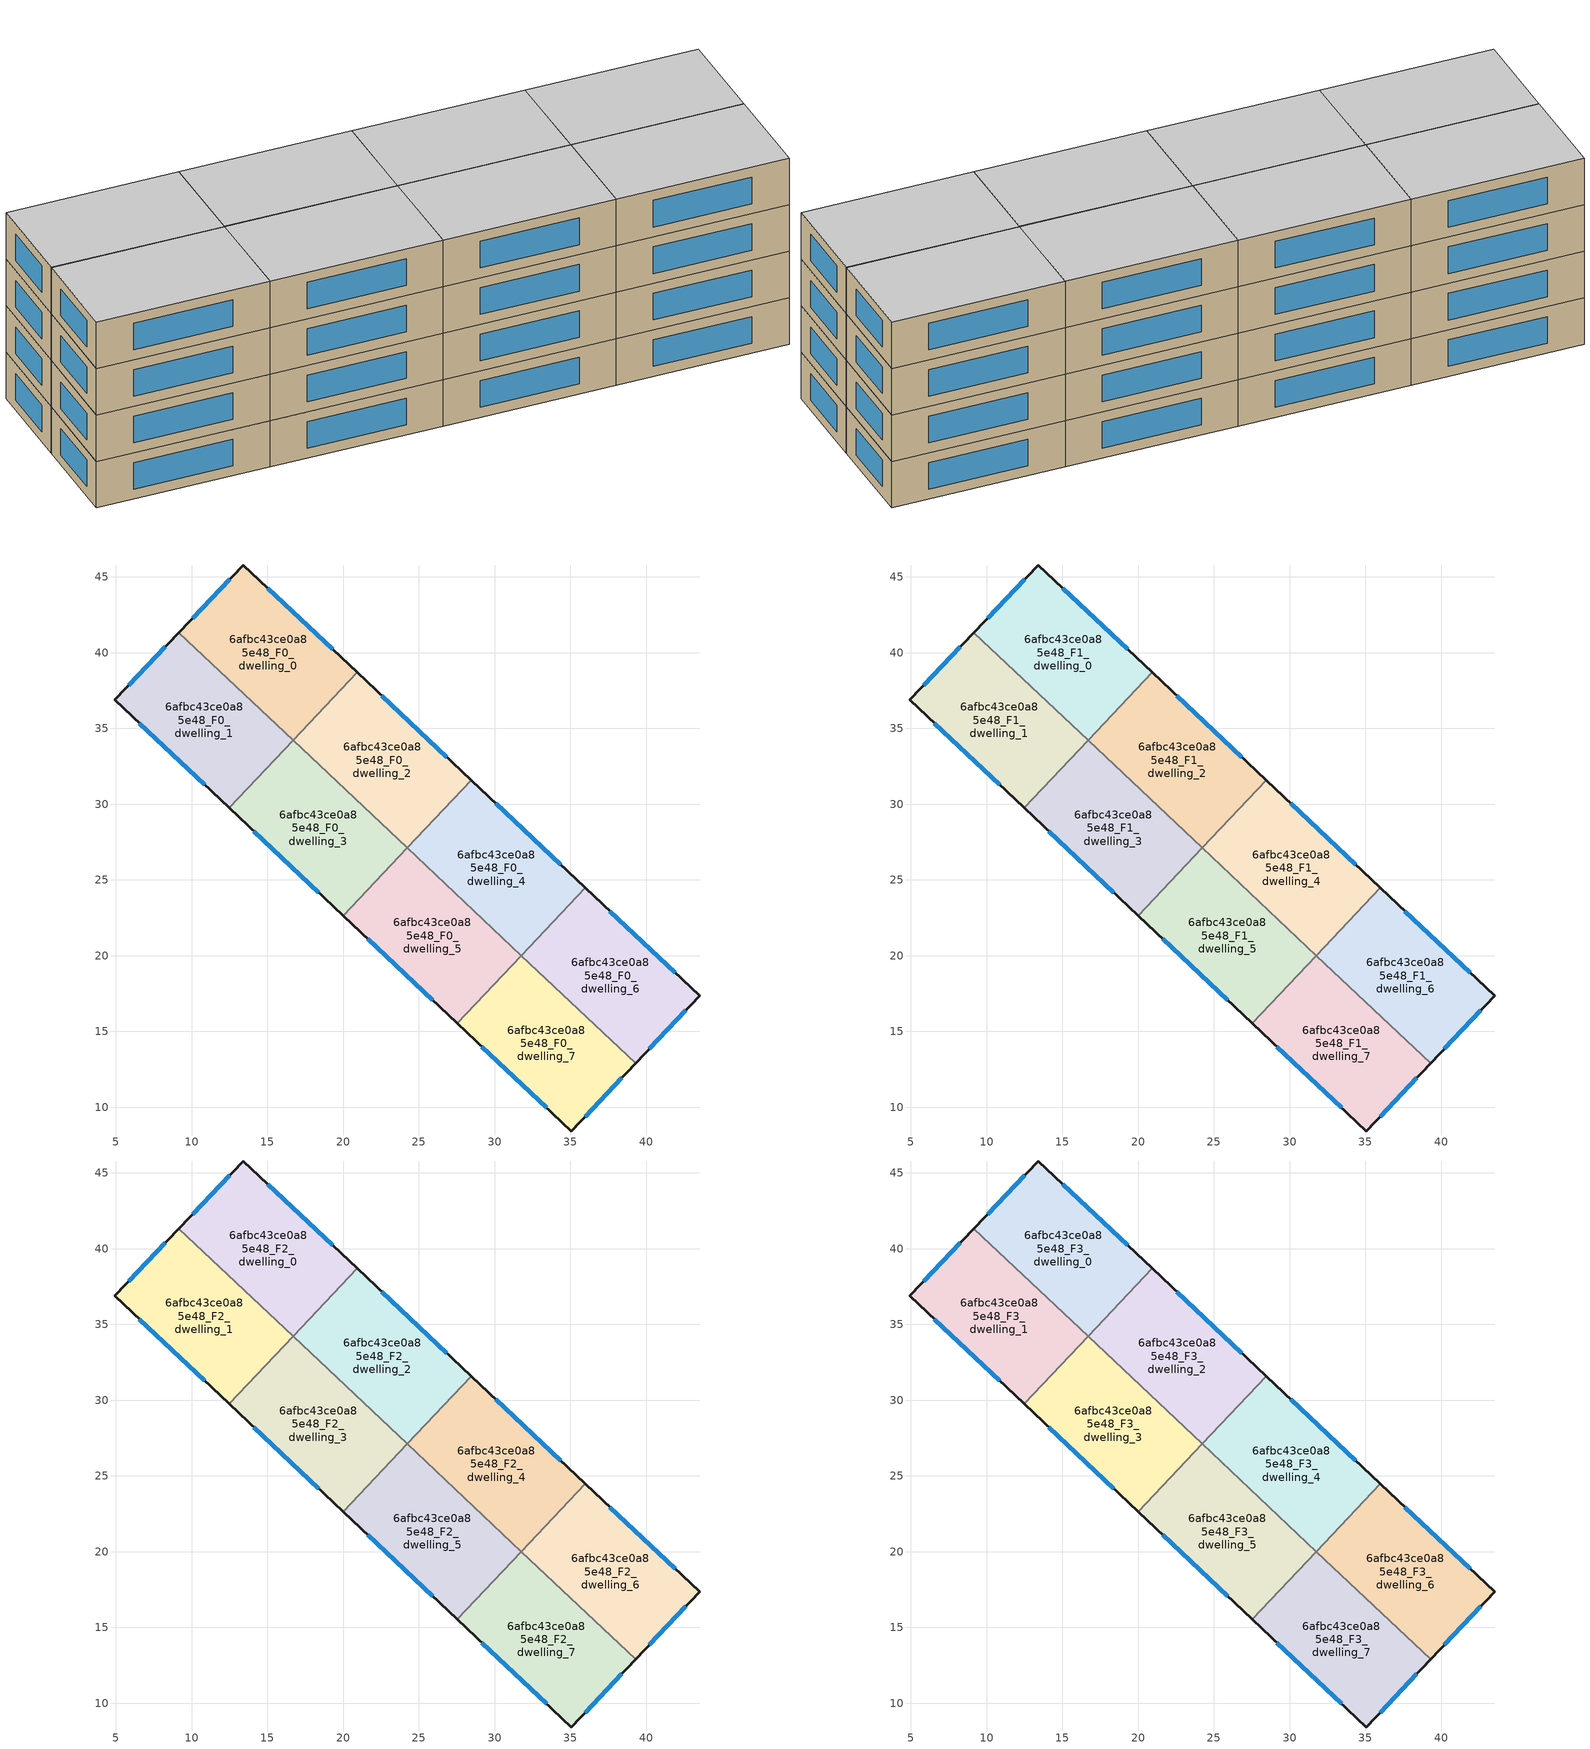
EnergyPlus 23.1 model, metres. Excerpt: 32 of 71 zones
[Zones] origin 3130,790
6afbc43ce0a85e48_F0_dwelling_0
 floor ground (EU_floor_Construction): 20.92,38.69 16.69,34.21 9.16,41.33 13.41,45.78 z0
 wall outside (EU_wall_Construction): 20.92,38.69 13.41,45.78 9.16,41.33 z0:3
 wall to 6afbc43ce0a85e48_F0_dwelling_1 (EU_wall_Construction): 9.16,41.33 16.69,34.21 z0:3
 wall to 6afbc43ce0a85e48_F0_dwelling_2 (EU_wall_Construction): 16.7,34.22 20.92,38.69 z0:3
 window (EU_Window_Construction): 12.5,44.83 10.07,42.28 / 19.31,40.21 15.02,44.26 z0.64:2.36
6afbc43ce0a85e48_F0_dwelling_1
 floor ground (EU_floor_Construction): 16.69,34.21 12.48,29.75 4.92,36.88 9.16,41.33 z0
 wall outside (EU_wall_Construction): 9.16,41.33 4.92,36.88 12.48,29.75 z0:3
 wall to 6afbc43ce0a85e48_F0_dwelling_3 (EU_wall_Construction): 12.48,29.75 16.69,34.21 z0:3
 window (EU_Window_Construction): 6.54,35.35 10.86,31.28 / 8.25,40.37 5.83,37.83 z0.64:2.36
6afbc43ce0a85e48_F0_dwelling_2
 floor ground (EU_floor_Construction): 28.45,31.58 24.23,27.11 16.7,34.22 20.92,38.69 z0
 wall outside (EU_wall_Construction): 28.45,31.58 20.92,38.69 z0:3
 wall to 6afbc43ce0a85e48_F0_dwelling_3 (EU_wall_Construction): 16.7,34.22 24.23,27.11 z0:3
 wall to 6afbc43ce0a85e48_F0_dwelling_4 (EU_wall_Construction): 24.23,27.11 28.45,31.58 z0:3
 window (EU_Window_Construction): 26.84,33.1 22.53,37.17 z0.64:2.36
6afbc43ce0a85e48_F0_dwelling_3
 floor ground (EU_floor_Construction): 24.23,27.11 20.01,22.64 12.48,29.75 16.7,34.22 z0
 wall outside (EU_wall_Construction): 12.48,29.75 20.01,22.64 z0:3
 wall to 6afbc43ce0a85e48_F0_dwelling_5 (EU_wall_Construction): 20.01,22.64 24.23,27.11 z0:3
 window (EU_Window_Construction): 14.09,28.22 18.39,24.16 z0.64:2.36
6afbc43ce0a85e48_F0_dwelling_4
 floor ground (EU_floor_Construction): 35.98,24.47 31.76,20 24.23,27.11 28.45,31.58 z0
 wall outside (EU_wall_Construction): 35.98,24.47 28.45,31.58 z0:3
 wall to 6afbc43ce0a85e48_F0_dwelling_5 (EU_wall_Construction): 24.23,27.11 31.76,20 z0:3
 wall to 6afbc43ce0a85e48_F0_dwelling_6 (EU_wall_Construction): 31.77,20 35.98,24.47 z0:3
 window (EU_Window_Construction): 34.37,25.99 30.07,30.06 z0.64:2.36
6afbc43ce0a85e48_F0_dwelling_5
 floor ground (EU_floor_Construction): 31.76,20 27.54,15.52 20.01,22.64 24.23,27.11 z0
 wall outside (EU_wall_Construction): 20.01,22.64 27.54,15.52 z0:3
 wall to 6afbc43ce0a85e48_F0_dwelling_7 (EU_wall_Construction): 27.54,15.52 31.76,20 z0:3
 window (EU_Window_Construction): 21.62,21.11 25.93,17.05 z0.64:2.36
6afbc43ce0a85e48_F0_dwelling_6
 floor ground (EU_floor_Construction): 43.53,17.34 39.3,12.89 31.77,20 35.98,24.47 z0
 wall outside (EU_wall_Construction): 39.3,12.89 43.53,17.34 35.98,24.47 z0:3
 wall to 6afbc43ce0a85e48_F0_dwelling_7 (EU_wall_Construction): 31.77,20 39.3,12.89 z0:3
 window (EU_Window_Construction): 41.91,18.87 37.6,22.94 / 40.2,13.84 42.62,16.39 z0.64:2.36
6afbc43ce0a85e48_F0_dwelling_7
 floor ground (EU_floor_Construction): 39.3,12.89 35.06,8.43 27.54,15.52 31.77,20 z0
 wall outside (EU_wall_Construction): 27.54,15.52 35.06,8.43 39.3,12.89 z0:3
 window (EU_Window_Construction): 35.97,9.38 38.39,11.93 / 29.15,14 33.45,9.95 z0.64:2.36
6afbc43ce0a85e48_F1_dwelling_0
 floor to 6afbc43ce0a85e48_F0_dwelling_0 (EU_floor_Construction): 20.92,38.69 16.69,34.21 9.16,41.33 13.41,45.78 z3
 wall outside (EU_wall_Construction): 20.92,38.69 13.41,45.78 9.16,41.33 z3:6
 wall to 6afbc43ce0a85e48_F1_dwelling_1 (EU_wall_Construction): 9.16,41.33 16.69,34.21 z3:6
 wall to 6afbc43ce0a85e48_F1_dwelling_2 (EU_wall_Construction): 16.7,34.22 20.92,38.69 z3:6
 window (EU_Window_Construction): 12.5,44.83 10.07,42.28 / 19.31,40.21 15.02,44.26 z3.64:5.36
6afbc43ce0a85e48_F1_dwelling_1
 floor to 6afbc43ce0a85e48_F0_dwelling_1 (EU_floor_Construction): 16.69,34.21 12.48,29.75 4.92,36.88 9.16,41.33 z3
 wall outside (EU_wall_Construction): 9.16,41.33 4.92,36.88 12.48,29.75 z3:6
 wall to 6afbc43ce0a85e48_F1_dwelling_3 (EU_wall_Construction): 12.48,29.75 16.69,34.21 z3:6
 window (EU_Window_Construction): 6.54,35.35 10.86,31.28 / 8.25,40.37 5.83,37.83 z3.64:5.36
6afbc43ce0a85e48_F1_dwelling_2
 floor to 6afbc43ce0a85e48_F0_dwelling_2 (EU_floor_Construction): 28.45,31.58 24.23,27.11 16.7,34.22 20.92,38.69 z3
 wall outside (EU_wall_Construction): 28.45,31.58 20.92,38.69 z3:6
 wall to 6afbc43ce0a85e48_F1_dwelling_3 (EU_wall_Construction): 16.7,34.22 24.23,27.11 z3:6
 wall to 6afbc43ce0a85e48_F1_dwelling_4 (EU_wall_Construction): 24.23,27.11 28.45,31.58 z3:6
 window (EU_Window_Construction): 26.84,33.1 22.53,37.17 z3.64:5.36
6afbc43ce0a85e48_F1_dwelling_3
 floor to 6afbc43ce0a85e48_F0_dwelling_3 (EU_floor_Construction): 24.23,27.11 20.01,22.64 12.48,29.75 16.7,34.22 z3
 wall outside (EU_wall_Construction): 12.48,29.75 20.01,22.64 z3:6
 wall to 6afbc43ce0a85e48_F1_dwelling_5 (EU_wall_Construction): 20.01,22.64 24.23,27.11 z3:6
 window (EU_Window_Construction): 14.09,28.22 18.39,24.16 z3.64:5.36
6afbc43ce0a85e48_F1_dwelling_4
 floor to 6afbc43ce0a85e48_F0_dwelling_4 (EU_floor_Construction): 35.98,24.47 31.76,20 24.23,27.11 28.45,31.58 z3
 wall outside (EU_wall_Construction): 35.98,24.47 28.45,31.58 z3:6
 wall to 6afbc43ce0a85e48_F1_dwelling_5 (EU_wall_Construction): 24.23,27.11 31.76,20 z3:6
 wall to 6afbc43ce0a85e48_F1_dwelling_6 (EU_wall_Construction): 31.77,20 35.98,24.47 z3:6
 window (EU_Window_Construction): 34.37,25.99 30.07,30.06 z3.64:5.36
6afbc43ce0a85e48_F1_dwelling_5
 floor to 6afbc43ce0a85e48_F0_dwelling_5 (EU_floor_Construction): 31.76,20 27.54,15.52 20.01,22.64 24.23,27.11 z3
 wall outside (EU_wall_Construction): 20.01,22.64 27.54,15.52 z3:6
 wall to 6afbc43ce0a85e48_F1_dwelling_7 (EU_wall_Construction): 27.54,15.52 31.76,20 z3:6
 window (EU_Window_Construction): 21.62,21.11 25.93,17.05 z3.64:5.36
6afbc43ce0a85e48_F1_dwelling_6
 floor to 6afbc43ce0a85e48_F0_dwelling_6 (EU_floor_Construction): 43.53,17.34 39.3,12.89 31.77,20 35.98,24.47 z3
 wall outside (EU_wall_Construction): 39.3,12.89 43.53,17.34 35.98,24.47 z3:6
 wall to 6afbc43ce0a85e48_F1_dwelling_7 (EU_wall_Construction): 31.77,20 39.3,12.89 z3:6
 window (EU_Window_Construction): 41.91,18.87 37.6,22.94 / 40.2,13.84 42.62,16.39 z3.64:5.36
6afbc43ce0a85e48_F1_dwelling_7
 floor to 6afbc43ce0a85e48_F0_dwelling_7 (EU_floor_Construction): 39.3,12.89 35.06,8.43 27.54,15.52 31.77,20 z3
 wall outside (EU_wall_Construction): 27.54,15.52 35.06,8.43 39.3,12.89 z3:6
 window (EU_Window_Construction): 35.97,9.38 38.39,11.93 / 29.15,14 33.45,9.95 z3.64:5.36
6afbc43ce0a85e48_F2_dwelling_0
 floor to 6afbc43ce0a85e48_F1_dwelling_0 (EU_floor_Construction): 20.92,38.69 16.69,34.21 9.16,41.33 13.41,45.78 z6
 wall outside (EU_wall_Construction): 20.92,38.69 13.41,45.78 9.16,41.33 z6:9
 wall to 6afbc43ce0a85e48_F2_dwelling_1 (EU_wall_Construction): 9.16,41.33 16.69,34.21 z6:9
 wall to 6afbc43ce0a85e48_F2_dwelling_2 (EU_wall_Construction): 16.7,34.22 20.92,38.69 z6:9
 window (EU_Window_Construction): 12.5,44.83 10.07,42.28 / 19.31,40.21 15.02,44.26 z6.64:8.36
6afbc43ce0a85e48_F2_dwelling_1
 floor to 6afbc43ce0a85e48_F1_dwelling_1 (EU_floor_Construction): 16.69,34.21 12.48,29.75 4.92,36.88 9.16,41.33 z6
 wall outside (EU_wall_Construction): 9.16,41.33 4.92,36.88 12.48,29.75 z6:9
 wall to 6afbc43ce0a85e48_F2_dwelling_3 (EU_wall_Construction): 12.48,29.75 16.69,34.21 z6:9
 window (EU_Window_Construction): 6.54,35.35 10.86,31.28 / 8.25,40.37 5.83,37.83 z6.64:8.36
6afbc43ce0a85e48_F2_dwelling_2
 floor to 6afbc43ce0a85e48_F1_dwelling_2 (EU_floor_Construction): 28.45,31.58 24.23,27.11 16.7,34.22 20.92,38.69 z6
 wall outside (EU_wall_Construction): 28.45,31.58 20.92,38.69 z6:9
 wall to 6afbc43ce0a85e48_F2_dwelling_3 (EU_wall_Construction): 16.7,34.22 24.23,27.11 z6:9
 wall to 6afbc43ce0a85e48_F2_dwelling_4 (EU_wall_Construction): 24.23,27.11 28.45,31.58 z6:9
 window (EU_Window_Construction): 26.84,33.1 22.53,37.17 z6.64:8.36
6afbc43ce0a85e48_F2_dwelling_3
 floor to 6afbc43ce0a85e48_F1_dwelling_3 (EU_floor_Construction): 24.23,27.11 20.01,22.64 12.48,29.75 16.7,34.22 z6
 wall outside (EU_wall_Construction): 12.48,29.75 20.01,22.64 z6:9
 wall to 6afbc43ce0a85e48_F2_dwelling_5 (EU_wall_Construction): 20.01,22.64 24.23,27.11 z6:9
 window (EU_Window_Construction): 14.09,28.22 18.39,24.16 z6.64:8.36
6afbc43ce0a85e48_F2_dwelling_4
 floor to 6afbc43ce0a85e48_F1_dwelling_4 (EU_floor_Construction): 35.98,24.47 31.76,20 24.23,27.11 28.45,31.58 z6
 wall outside (EU_wall_Construction): 35.98,24.47 28.45,31.58 z6:9
 wall to 6afbc43ce0a85e48_F2_dwelling_5 (EU_wall_Construction): 24.23,27.11 31.76,20 z6:9
 wall to 6afbc43ce0a85e48_F2_dwelling_6 (EU_wall_Construction): 31.77,20 35.98,24.47 z6:9
 window (EU_Window_Construction): 34.37,25.99 30.07,30.06 z6.64:8.36
6afbc43ce0a85e48_F2_dwelling_5
 floor to 6afbc43ce0a85e48_F1_dwelling_5 (EU_floor_Construction): 31.76,20 27.54,15.52 20.01,22.64 24.23,27.11 z6
 wall outside (EU_wall_Construction): 20.01,22.64 27.54,15.52 z6:9
 wall to 6afbc43ce0a85e48_F2_dwelling_7 (EU_wall_Construction): 27.54,15.52 31.76,20 z6:9
 window (EU_Window_Construction): 21.62,21.11 25.93,17.05 z6.64:8.36
6afbc43ce0a85e48_F2_dwelling_6
 floor to 6afbc43ce0a85e48_F1_dwelling_6 (EU_floor_Construction): 43.53,17.34 39.3,12.89 31.77,20 35.98,24.47 z6
 wall outside (EU_wall_Construction): 39.3,12.89 43.53,17.34 35.98,24.47 z6:9
 wall to 6afbc43ce0a85e48_F2_dwelling_7 (EU_wall_Construction): 31.77,20 39.3,12.89 z6:9
 window (EU_Window_Construction): 41.91,18.87 37.6,22.94 / 40.2,13.84 42.62,16.39 z6.64:8.36
6afbc43ce0a85e48_F2_dwelling_7
 floor to 6afbc43ce0a85e48_F1_dwelling_7 (EU_floor_Construction): 39.3,12.89 35.06,8.43 27.54,15.52 31.77,20 z6
 wall outside (EU_wall_Construction): 27.54,15.52 35.06,8.43 39.3,12.89 z6:9
 window (EU_Window_Construction): 35.97,9.38 38.39,11.93 / 29.15,14 33.45,9.95 z6.64:8.36
6afbc43ce0a85e48_F3_dwelling_0
 floor to 6afbc43ce0a85e48_F2_dwelling_0 (EU_floor_Construction): 20.92,38.69 16.69,34.21 9.16,41.33 13.41,45.78 z9
 wall outside (EU_wall_Construction): 20.92,38.69 13.41,45.78 9.16,41.33 z9:12
 wall to 6afbc43ce0a85e48_F3_dwelling_1 (EU_wall_Construction): 9.16,41.33 16.69,34.21 z9:12
 wall to 6afbc43ce0a85e48_F3_dwelling_2 (EU_wall_Construction): 16.7,34.22 20.92,38.69 z9:12
 window (EU_Window_Construction): 12.5,44.83 10.07,42.28 / 19.31,40.21 15.02,44.26 z9.64:11.36
 ceiling to 6afbc43ce0a85e48_F4_dwelling_0 (EU_floor_Construction): 16.69,34.21 20.92,38.69 13.41,45.78 9.16,41.33 z12
6afbc43ce0a85e48_F3_dwelling_1
 floor to 6afbc43ce0a85e48_F2_dwelling_1 (EU_floor_Construction): 16.69,34.21 12.48,29.75 4.92,36.88 9.16,41.33 z9
 wall outside (EU_wall_Construction): 9.16,41.33 4.92,36.88 12.48,29.75 z9:12
 wall to 6afbc43ce0a85e48_F3_dwelling_3 (EU_wall_Construction): 12.48,29.75 16.69,34.21 z9:12
 window (EU_Window_Construction): 6.54,35.35 10.86,31.28 / 8.25,40.37 5.83,37.83 z9.64:11.36
 ceiling to 6afbc43ce0a85e48_F4_dwelling_1 (EU_floor_Construction): 12.48,29.75 16.69,34.21 9.16,41.33 4.92,36.88 z12
6afbc43ce0a85e48_F3_dwelling_2
 floor to 6afbc43ce0a85e48_F2_dwelling_2 (EU_floor_Construction): 28.45,31.58 24.23,27.11 16.7,34.22 20.92,38.69 z9
 wall outside (EU_wall_Construction): 28.45,31.58 20.92,38.69 z9:12
 wall to 6afbc43ce0a85e48_F3_dwelling_3 (EU_wall_Construction): 16.7,34.22 24.23,27.11 z9:12
 wall to 6afbc43ce0a85e48_F3_dwelling_4 (EU_wall_Construction): 24.23,27.11 28.45,31.58 z9:12
 window (EU_Window_Construction): 26.84,33.1 22.53,37.17 z9.64:11.36
 ceiling to 6afbc43ce0a85e48_F4_dwelling_2 (EU_floor_Construction): 24.23,27.11 28.45,31.58 20.92,38.69 16.7,34.22 z12
6afbc43ce0a85e48_F3_dwelling_3
 floor to 6afbc43ce0a85e48_F2_dwelling_3 (EU_floor_Construction): 24.23,27.11 20.01,22.64 12.48,29.75 16.7,34.22 z9
 wall outside (EU_wall_Construction): 12.48,29.75 20.01,22.64 z9:12
 wall to 6afbc43ce0a85e48_F3_dwelling_5 (EU_wall_Construction): 20.01,22.64 24.23,27.11 z9:12
 window (EU_Window_Construction): 14.09,28.22 18.39,24.16 z9.64:11.36
 ceiling to 6afbc43ce0a85e48_F4_dwelling_3 (EU_floor_Construction): 20.01,22.64 24.23,27.11 16.7,34.22 12.48,29.75 z12
6afbc43ce0a85e48_F3_dwelling_4
 floor to 6afbc43ce0a85e48_F2_dwelling_4 (EU_floor_Construction): 35.98,24.47 31.76,20 24.23,27.11 28.45,31.58 z9
 wall outside (EU_wall_Construction): 35.98,24.47 28.45,31.58 z9:12
 wall to 6afbc43ce0a85e48_F3_dwelling_5 (EU_wall_Construction): 24.23,27.11 31.76,20 z9:12
 wall to 6afbc43ce0a85e48_F3_dwelling_6 (EU_wall_Construction): 31.77,20 35.98,24.47 z9:12
 window (EU_Window_Construction): 34.37,25.99 30.07,30.06 z9.64:11.36
 ceiling to 6afbc43ce0a85e48_F4_dwelling_4 (EU_floor_Construction): 31.76,20 35.98,24.47 28.45,31.58 24.23,27.11 z12
6afbc43ce0a85e48_F3_dwelling_5
 floor to 6afbc43ce0a85e48_F2_dwelling_5 (EU_floor_Construction): 31.76,20 27.54,15.52 20.01,22.64 24.23,27.11 z9
 wall outside (EU_wall_Construction): 20.01,22.64 27.54,15.52 z9:12
 wall to 6afbc43ce0a85e48_F3_dwelling_7 (EU_wall_Construction): 27.54,15.52 31.76,20 z9:12
 window (EU_Window_Construction): 21.62,21.11 25.93,17.05 z9.64:11.36
 ceiling to 6afbc43ce0a85e48_F4_dwelling_5 (EU_floor_Construction): 27.54,15.52 31.76,20 24.23,27.11 20.01,22.64 z12
6afbc43ce0a85e48_F3_dwelling_6
 floor to 6afbc43ce0a85e48_F2_dwelling_6 (EU_floor_Construction): 43.53,17.34 39.3,12.89 31.77,20 35.98,24.47 z9
 wall outside (EU_wall_Construction): 39.3,12.89 43.53,17.34 35.98,24.47 z9:12
 wall to 6afbc43ce0a85e48_F3_dwelling_7 (EU_wall_Construction): 31.77,20 39.3,12.89 z9:12
 window (EU_Window_Construction): 41.91,18.87 37.6,22.94 / 40.2,13.84 42.62,16.39 z9.64:11.36
 ceiling to 6afbc43ce0a85e48_F4_dwelling_6 (EU_floor_Construction): 39.3,12.89 43.53,17.34 35.98,24.47 31.77,20 z12
6afbc43ce0a85e48_F3_dwelling_7
 floor to 6afbc43ce0a85e48_F2_dwelling_7 (EU_floor_Construction): 39.3,12.89 35.06,8.43 27.54,15.52 31.77,20 z9
 wall outside (EU_wall_Construction): 27.54,15.52 35.06,8.43 39.3,12.89 z9:12
 window (EU_Window_Construction): 35.97,9.38 38.39,11.93 / 29.15,14 33.45,9.95 z9.64:11.36
 ceiling to 6afbc43ce0a85e48_F4_dwelling_7 (EU_floor_Construction): 35.06,8.43 39.3,12.89 31.77,20 27.54,15.52 z12
[Building]
EU S2 Campaign: North Axis=0; Terrain=City; Solar Distribution=FullExterior
[Site:Location]
Yerevan-Zvartnots.Intl.AP: Latitude=40.15; Longitude=44.383; Time Zone=4; Elevation=854
[SizingPeriod:WeatherFileDays]
AnnualSizingPeriod: Begin Month=1; Begin Day of Month=1; End Month=12; End Day of Month=31; Day of Week for Start Day=Monday; Use Weather File Daylight Saving Period=No; Use Weather File Rain and Snow Indicators=No
[MATERIAL]
EU_InternalMass_Material: Roughness=MediumRough; Thickness=0.1; Conductivity=1; Density=1800; Specific Heat=900; Thermal Absorptance=0.9; Solar Absorptance=0.7; Visible Absorptance=0.7
[MATERIAL:NOMASS] Roughness=MediumRough; Thermal Absorptance=0.9; Solar Absorptance=0.7; Visible Absorptance=0.7
Name | Thermal Resistance
EU_wall_NoMass | 1.05043
EU_floor_NoMass | 0.478065
[WINDOWMATERIAL:SIMPLEGLAZINGSYSTEM]
EU_Window_SimpleGlazing: UFactor=2.5566; Solar Heat Gain Coefficient=0.75; Visible Transmittance=0.75
[CONSTRUCTION]
EU_wall_Construction: EU_wall_NoMass
EU_floor_Construction: EU_floor_NoMass
EU_Window_Construction: EU_Window_SimpleGlazing
EU_InternalMass_Construction: EU_InternalMass_Material
[ZONE] Type=1; Multiplier=1; Ceiling Height=autocalculate; Floor Area=autocalculate; Part of Total Floor Area=Yes
Name | Volume
6afbc43ce0a85e48_F0_dwelling_0; 6afbc43ce0a85e48_F1_dwelling_0; 6afbc43ce0a85e48_F2_dwelling_0; 6afbc43ce0a85e48_F3_dwelling_0 | 191.09
6afbc43ce0a85e48_F0_dwelling_1; 6afbc43ce0a85e48_F1_dwelling_1; 6afbc43ce0a85e48_F2_dwelling_1; 6afbc43ce0a85e48_F3_dwelling_1 | 191.105
6afbc43ce0a85e48_F0_dwelling_2; 6afbc43ce0a85e48_F1_dwelling_2; 6afbc43ce0a85e48_F2_dwelling_2; 6afbc43ce0a85e48_F3_dwelling_2; 6afbc43ce0a85e48_F0_dwelling_4; 6afbc43ce0a85e48_F1_dwelling_4; 6afbc43ce0a85e48_F2_dwelling_4; 6afbc43ce0a85e48_F3_dwelling_4; 6afbc43ce0a85e48_F0_dwelling_5; 6afbc43ce0a85e48_F1_dwelling_5; 6afbc43ce0a85e48_F2_dwelling_5; 6afbc43ce0a85e48_F3_dwelling_5 | 191.112
6afbc43ce0a85e48_F0_dwelling_3; 6afbc43ce0a85e48_F1_dwelling_3; 6afbc43ce0a85e48_F2_dwelling_3; 6afbc43ce0a85e48_F3_dwelling_3 | 191.107
6afbc43ce0a85e48_F0_dwelling_6; 6afbc43ce0a85e48_F1_dwelling_6; 6afbc43ce0a85e48_F2_dwelling_6; 6afbc43ce0a85e48_F3_dwelling_6 | 191.101
6afbc43ce0a85e48_F0_dwelling_7; 6afbc43ce0a85e48_F1_dwelling_7; 6afbc43ce0a85e48_F2_dwelling_7; 6afbc43ce0a85e48_F3_dwelling_7 | 191.088
[INTERNALMASS] Construction=EU_InternalMass_Construction
Name | Zone or ZoneList | Surface Area
6afbc43ce0a85e48_F0_dwelling_0_EU_InternalMass | 6afbc43ce0a85e48_F0_dwelling_0 | 63.6965
6afbc43ce0a85e48_F0_dwelling_1_EU_InternalMass | 6afbc43ce0a85e48_F0_dwelling_1 | 63.7018
6afbc43ce0a85e48_F0_dwelling_2_EU_InternalMass | 6afbc43ce0a85e48_F0_dwelling_2 | 63.7041
6afbc43ce0a85e48_F0_dwelling_3_EU_InternalMass | 6afbc43ce0a85e48_F0_dwelling_3 | 63.7024
6afbc43ce0a85e48_F0_dwelling_4_EU_InternalMass | 6afbc43ce0a85e48_F0_dwelling_4 | 63.7041
6afbc43ce0a85e48_F0_dwelling_5_EU_InternalMass | 6afbc43ce0a85e48_F0_dwelling_5 | 63.7041
6afbc43ce0a85e48_F0_dwelling_6_EU_InternalMass | 6afbc43ce0a85e48_F0_dwelling_6 | 63.7005
6afbc43ce0a85e48_F0_dwelling_7_EU_InternalMass | 6afbc43ce0a85e48_F0_dwelling_7 | 63.696
6afbc43ce0a85e48_F1_dwelling_0_EU_InternalMass | 6afbc43ce0a85e48_F1_dwelling_0 | 63.6965
6afbc43ce0a85e48_F1_dwelling_1_EU_InternalMass | 6afbc43ce0a85e48_F1_dwelling_1 | 63.7018
6afbc43ce0a85e48_F1_dwelling_2_EU_InternalMass | 6afbc43ce0a85e48_F1_dwelling_2 | 63.7041
6afbc43ce0a85e48_F1_dwelling_3_EU_InternalMass | 6afbc43ce0a85e48_F1_dwelling_3 | 63.7024
6afbc43ce0a85e48_F1_dwelling_4_EU_InternalMass | 6afbc43ce0a85e48_F1_dwelling_4 | 63.7041
6afbc43ce0a85e48_F1_dwelling_5_EU_InternalMass | 6afbc43ce0a85e48_F1_dwelling_5 | 63.7041
6afbc43ce0a85e48_F1_dwelling_6_EU_InternalMass | 6afbc43ce0a85e48_F1_dwelling_6 | 63.7005
6afbc43ce0a85e48_F1_dwelling_7_EU_InternalMass | 6afbc43ce0a85e48_F1_dwelling_7 | 63.696
6afbc43ce0a85e48_F2_dwelling_0_EU_InternalMass | 6afbc43ce0a85e48_F2_dwelling_0 | 63.6965
6afbc43ce0a85e48_F2_dwelling_1_EU_InternalMass | 6afbc43ce0a85e48_F2_dwelling_1 | 63.7018
6afbc43ce0a85e48_F2_dwelling_2_EU_InternalMass | 6afbc43ce0a85e48_F2_dwelling_2 | 63.7041
6afbc43ce0a85e48_F2_dwelling_3_EU_InternalMass | 6afbc43ce0a85e48_F2_dwelling_3 | 63.7024
6afbc43ce0a85e48_F2_dwelling_4_EU_InternalMass | 6afbc43ce0a85e48_F2_dwelling_4 | 63.7041
6afbc43ce0a85e48_F2_dwelling_5_EU_InternalMass | 6afbc43ce0a85e48_F2_dwelling_5 | 63.7041
6afbc43ce0a85e48_F2_dwelling_6_EU_InternalMass | 6afbc43ce0a85e48_F2_dwelling_6 | 63.7005
6afbc43ce0a85e48_F2_dwelling_7_EU_InternalMass | 6afbc43ce0a85e48_F2_dwelling_7 | 63.696
6afbc43ce0a85e48_F3_dwelling_0_EU_InternalMass | 6afbc43ce0a85e48_F3_dwelling_0 | 63.6965
6afbc43ce0a85e48_F3_dwelling_1_EU_InternalMass | 6afbc43ce0a85e48_F3_dwelling_1 | 63.7018
6afbc43ce0a85e48_F3_dwelling_2_EU_InternalMass | 6afbc43ce0a85e48_F3_dwelling_2 | 63.7041
6afbc43ce0a85e48_F3_dwelling_3_EU_InternalMass | 6afbc43ce0a85e48_F3_dwelling_3 | 63.7024
6afbc43ce0a85e48_F3_dwelling_4_EU_InternalMass | 6afbc43ce0a85e48_F3_dwelling_4 | 63.7041
6afbc43ce0a85e48_F3_dwelling_5_EU_InternalMass | 6afbc43ce0a85e48_F3_dwelling_5 | 63.7041
6afbc43ce0a85e48_F3_dwelling_6_EU_InternalMass | 6afbc43ce0a85e48_F3_dwelling_6 | 63.7005
6afbc43ce0a85e48_F3_dwelling_7_EU_InternalMass | 6afbc43ce0a85e48_F3_dwelling_7 | 63.696
[OTHEREQUIPMENT] Fuel Type=Electricity; Design Level Calculation Method=Watts/Area; Power per Zone Floor Area=1; Fraction Latent=0; Fraction Radiant=0; Fraction Lost=0; Carbon Dioxide Generation Rate=0; EndUse Subcategory=EU_Step8_InternalGains
Name | Zone or ZoneList or Space or SpaceList | Schedule
EU_Step8_InternalGain_6afbc43ce0a85e48_F0_dwelling_0_f000 | 6afbc43ce0a85e48_F0_dwelling_0 | EU_Step8_GainSchedule_6afbc43ce0a85e48_F0_dwelling_0_f000
EU_Step8_InternalGain_6afbc43ce0a85e48_F0_dwelling_1_f000 | 6afbc43ce0a85e48_F0_dwelling_1 | EU_Step8_GainSchedule_6afbc43ce0a85e48_F0_dwelling_1_f000
EU_Step8_InternalGain_6afbc43ce0a85e48_F0_dwelling_2_f000 | 6afbc43ce0a85e48_F0_dwelling_2 | EU_Step8_GainSchedule_6afbc43ce0a85e48_F0_dwelling_2_f000
EU_Step8_InternalGain_6afbc43ce0a85e48_F0_dwelling_3_f000 | 6afbc43ce0a85e48_F0_dwelling_3 | EU_Step8_GainSchedule_6afbc43ce0a85e48_F0_dwelling_3_f000
EU_Step8_InternalGain_6afbc43ce0a85e48_F0_dwelling_4_f000 | 6afbc43ce0a85e48_F0_dwelling_4 | EU_Step8_GainSchedule_6afbc43ce0a85e48_F0_dwelling_4_f000
EU_Step8_InternalGain_6afbc43ce0a85e48_F0_dwelling_5_f000 | 6afbc43ce0a85e48_F0_dwelling_5 | EU_Step8_GainSchedule_6afbc43ce0a85e48_F0_dwelling_5_f000
EU_Step8_InternalGain_6afbc43ce0a85e48_F0_dwelling_6_f000 | 6afbc43ce0a85e48_F0_dwelling_6 | EU_Step8_GainSchedule_6afbc43ce0a85e48_F0_dwelling_6_f000
EU_Step8_InternalGain_6afbc43ce0a85e48_F0_dwelling_7_f000 | 6afbc43ce0a85e48_F0_dwelling_7 | EU_Step8_GainSchedule_6afbc43ce0a85e48_F0_dwelling_7_f000
EU_Step8_InternalGain_6afbc43ce0a85e48_F1_dwelling_0_f000 | 6afbc43ce0a85e48_F1_dwelling_0 | EU_Step8_GainSchedule_6afbc43ce0a85e48_F1_dwelling_0_f000
EU_Step8_InternalGain_6afbc43ce0a85e48_F1_dwelling_1_f000 | 6afbc43ce0a85e48_F1_dwelling_1 | EU_Step8_GainSchedule_6afbc43ce0a85e48_F1_dwelling_1_f000
EU_Step8_InternalGain_6afbc43ce0a85e48_F1_dwelling_2_f000 | 6afbc43ce0a85e48_F1_dwelling_2 | EU_Step8_GainSchedule_6afbc43ce0a85e48_F1_dwelling_2_f000
EU_Step8_InternalGain_6afbc43ce0a85e48_F1_dwelling_3_f000 | 6afbc43ce0a85e48_F1_dwelling_3 | EU_Step8_GainSchedule_6afbc43ce0a85e48_F1_dwelling_3_f000
EU_Step8_InternalGain_6afbc43ce0a85e48_F1_dwelling_4_f000 | 6afbc43ce0a85e48_F1_dwelling_4 | EU_Step8_GainSchedule_6afbc43ce0a85e48_F1_dwelling_4_f000
EU_Step8_InternalGain_6afbc43ce0a85e48_F1_dwelling_5_f000 | 6afbc43ce0a85e48_F1_dwelling_5 | EU_Step8_GainSchedule_6afbc43ce0a85e48_F1_dwelling_5_f000
EU_Step8_InternalGain_6afbc43ce0a85e48_F1_dwelling_6_f000 | 6afbc43ce0a85e48_F1_dwelling_6 | EU_Step8_GainSchedule_6afbc43ce0a85e48_F1_dwelling_6_f000
EU_Step8_InternalGain_6afbc43ce0a85e48_F1_dwelling_7_f000 | 6afbc43ce0a85e48_F1_dwelling_7 | EU_Step8_GainSchedule_6afbc43ce0a85e48_F1_dwelling_7_f000
EU_Step8_InternalGain_6afbc43ce0a85e48_F2_dwelling_0_f000 | 6afbc43ce0a85e48_F2_dwelling_0 | EU_Step8_GainSchedule_6afbc43ce0a85e48_F2_dwelling_0_f000
EU_Step8_InternalGain_6afbc43ce0a85e48_F2_dwelling_1_f000 | 6afbc43ce0a85e48_F2_dwelling_1 | EU_Step8_GainSchedule_6afbc43ce0a85e48_F2_dwelling_1_f000
EU_Step8_InternalGain_6afbc43ce0a85e48_F2_dwelling_2_f000 | 6afbc43ce0a85e48_F2_dwelling_2 | EU_Step8_GainSchedule_6afbc43ce0a85e48_F2_dwelling_2_f000
EU_Step8_InternalGain_6afbc43ce0a85e48_F2_dwelling_3_f000 | 6afbc43ce0a85e48_F2_dwelling_3 | EU_Step8_GainSchedule_6afbc43ce0a85e48_F2_dwelling_3_f000
EU_Step8_InternalGain_6afbc43ce0a85e48_F2_dwelling_4_f000 | 6afbc43ce0a85e48_F2_dwelling_4 | EU_Step8_GainSchedule_6afbc43ce0a85e48_F2_dwelling_4_f000
EU_Step8_InternalGain_6afbc43ce0a85e48_F2_dwelling_5_f000 | 6afbc43ce0a85e48_F2_dwelling_5 | EU_Step8_GainSchedule_6afbc43ce0a85e48_F2_dwelling_5_f000
EU_Step8_InternalGain_6afbc43ce0a85e48_F2_dwelling_6_f000 | 6afbc43ce0a85e48_F2_dwelling_6 | EU_Step8_GainSchedule_6afbc43ce0a85e48_F2_dwelling_6_f000
EU_Step8_InternalGain_6afbc43ce0a85e48_F2_dwelling_7_f000 | 6afbc43ce0a85e48_F2_dwelling_7 | EU_Step8_GainSchedule_6afbc43ce0a85e48_F2_dwelling_7_f000
EU_Step8_InternalGain_6afbc43ce0a85e48_F3_dwelling_0_f000 | 6afbc43ce0a85e48_F3_dwelling_0 | EU_Step8_GainSchedule_6afbc43ce0a85e48_F3_dwelling_0_f000
EU_Step8_InternalGain_6afbc43ce0a85e48_F3_dwelling_1_f000 | 6afbc43ce0a85e48_F3_dwelling_1 | EU_Step8_GainSchedule_6afbc43ce0a85e48_F3_dwelling_1_f000
EU_Step8_InternalGain_6afbc43ce0a85e48_F3_dwelling_2_f000 | 6afbc43ce0a85e48_F3_dwelling_2 | EU_Step8_GainSchedule_6afbc43ce0a85e48_F3_dwelling_2_f000
EU_Step8_InternalGain_6afbc43ce0a85e48_F3_dwelling_3_f000 | 6afbc43ce0a85e48_F3_dwelling_3 | EU_Step8_GainSchedule_6afbc43ce0a85e48_F3_dwelling_3_f000
EU_Step8_InternalGain_6afbc43ce0a85e48_F3_dwelling_4_f000 | 6afbc43ce0a85e48_F3_dwelling_4 | EU_Step8_GainSchedule_6afbc43ce0a85e48_F3_dwelling_4_f000
EU_Step8_InternalGain_6afbc43ce0a85e48_F3_dwelling_5_f000 | 6afbc43ce0a85e48_F3_dwelling_5 | EU_Step8_GainSchedule_6afbc43ce0a85e48_F3_dwelling_5_f000
EU_Step8_InternalGain_6afbc43ce0a85e48_F3_dwelling_6_f000 | 6afbc43ce0a85e48_F3_dwelling_6 | EU_Step8_GainSchedule_6afbc43ce0a85e48_F3_dwelling_6_f000
EU_Step8_InternalGain_6afbc43ce0a85e48_F3_dwelling_7_f000 | 6afbc43ce0a85e48_F3_dwelling_7 | EU_Step8_GainSchedule_6afbc43ce0a85e48_F3_dwelling_7_f000
[ZONEVENTILATION:DESIGNFLOWRATE] Schedule=EU_AlwaysOn; Design Flow Rate Calculation Method=AirChanges/Hour; Air Changes per Hour=0.557805; Ventilation Type=Natural; Fan Pressure Rise=0; Fan Total Efficiency=1; Constant Term Coefficient=1; Temperature Term Coefficient=0; Velocity Term Coefficient=0; Velocity Squared Term Coefficient=0; Minimum Indoor Temperature=-100; Maximum Indoor Temperature=100; Delta Temperature=-100; Minimum Outdoor Temperature=-100; Maximum Outdoor Temperature=100; Maximum Wind Speed=40
Name | Zone or ZoneList or Space or SpaceList
EU_ConstantAir_6afbc43ce0a85e48_F0_dwelling_0 | 6afbc43ce0a85e48_F0_dwelling_0
EU_ConstantAir_6afbc43ce0a85e48_F0_dwelling_1 | 6afbc43ce0a85e48_F0_dwelling_1
EU_ConstantAir_6afbc43ce0a85e48_F0_dwelling_2 | 6afbc43ce0a85e48_F0_dwelling_2
EU_ConstantAir_6afbc43ce0a85e48_F0_dwelling_3 | 6afbc43ce0a85e48_F0_dwelling_3
EU_ConstantAir_6afbc43ce0a85e48_F0_dwelling_4 | 6afbc43ce0a85e48_F0_dwelling_4
EU_ConstantAir_6afbc43ce0a85e48_F0_dwelling_5 | 6afbc43ce0a85e48_F0_dwelling_5
EU_ConstantAir_6afbc43ce0a85e48_F0_dwelling_6 | 6afbc43ce0a85e48_F0_dwelling_6
EU_ConstantAir_6afbc43ce0a85e48_F0_dwelling_7 | 6afbc43ce0a85e48_F0_dwelling_7
EU_ConstantAir_6afbc43ce0a85e48_F1_dwelling_0 | 6afbc43ce0a85e48_F1_dwelling_0
EU_ConstantAir_6afbc43ce0a85e48_F1_dwelling_1 | 6afbc43ce0a85e48_F1_dwelling_1
EU_ConstantAir_6afbc43ce0a85e48_F1_dwelling_2 | 6afbc43ce0a85e48_F1_dwelling_2
EU_ConstantAir_6afbc43ce0a85e48_F1_dwelling_3 | 6afbc43ce0a85e48_F1_dwelling_3
EU_ConstantAir_6afbc43ce0a85e48_F1_dwelling_4 | 6afbc43ce0a85e48_F1_dwelling_4
EU_ConstantAir_6afbc43ce0a85e48_F1_dwelling_5 | 6afbc43ce0a85e48_F1_dwelling_5
EU_ConstantAir_6afbc43ce0a85e48_F1_dwelling_6 | 6afbc43ce0a85e48_F1_dwelling_6
EU_ConstantAir_6afbc43ce0a85e48_F1_dwelling_7 | 6afbc43ce0a85e48_F1_dwelling_7
EU_ConstantAir_6afbc43ce0a85e48_F2_dwelling_0 | 6afbc43ce0a85e48_F2_dwelling_0
EU_ConstantAir_6afbc43ce0a85e48_F2_dwelling_1 | 6afbc43ce0a85e48_F2_dwelling_1
EU_ConstantAir_6afbc43ce0a85e48_F2_dwelling_2 | 6afbc43ce0a85e48_F2_dwelling_2
EU_ConstantAir_6afbc43ce0a85e48_F2_dwelling_3 | 6afbc43ce0a85e48_F2_dwelling_3
EU_ConstantAir_6afbc43ce0a85e48_F2_dwelling_4 | 6afbc43ce0a85e48_F2_dwelling_4
EU_ConstantAir_6afbc43ce0a85e48_F2_dwelling_5 | 6afbc43ce0a85e48_F2_dwelling_5
EU_ConstantAir_6afbc43ce0a85e48_F2_dwelling_6 | 6afbc43ce0a85e48_F2_dwelling_6
EU_ConstantAir_6afbc43ce0a85e48_F2_dwelling_7 | 6afbc43ce0a85e48_F2_dwelling_7
EU_ConstantAir_6afbc43ce0a85e48_F3_dwelling_0 | 6afbc43ce0a85e48_F3_dwelling_0
EU_ConstantAir_6afbc43ce0a85e48_F3_dwelling_1 | 6afbc43ce0a85e48_F3_dwelling_1
EU_ConstantAir_6afbc43ce0a85e48_F3_dwelling_2 | 6afbc43ce0a85e48_F3_dwelling_2
EU_ConstantAir_6afbc43ce0a85e48_F3_dwelling_3 | 6afbc43ce0a85e48_F3_dwelling_3
EU_ConstantAir_6afbc43ce0a85e48_F3_dwelling_4 | 6afbc43ce0a85e48_F3_dwelling_4
EU_ConstantAir_6afbc43ce0a85e48_F3_dwelling_5 | 6afbc43ce0a85e48_F3_dwelling_5
EU_ConstantAir_6afbc43ce0a85e48_F3_dwelling_6 | 6afbc43ce0a85e48_F3_dwelling_6
EU_ConstantAir_6afbc43ce0a85e48_F3_dwelling_7 | 6afbc43ce0a85e48_F3_dwelling_7
[HVACTEMPLATE:THERMOSTAT] Constant Heating Setpoint=20; Constant Cooling Setpoint=50
EU_HeatOnly_6afbc43ce0a85e48_F0_dwelling_0; EU_HeatOnly_6afbc43ce0a85e48_F0_dwelling_1; EU_HeatOnly_6afbc43ce0a85e48_F0_dwelling_2; EU_HeatOnly_6afbc43ce0a85e48_F0_dwelling_3; EU_HeatOnly_6afbc43ce0a85e48_F0_dwelling_4; EU_HeatOnly_6afbc43ce0a85e48_F0_dwelling_5; EU_HeatOnly_6afbc43ce0a85e48_F0_dwelling_6; EU_HeatOnly_6afbc43ce0a85e48_F0_dwelling_7; EU_HeatOnly_6afbc43ce0a85e48_F1_dwelling_0; EU_HeatOnly_6afbc43ce0a85e48_F1_dwelling_1; EU_HeatOnly_6afbc43ce0a85e48_F1_dwelling_2; EU_HeatOnly_6afbc43ce0a85e48_F1_dwelling_3; EU_HeatOnly_6afbc43ce0a85e48_F1_dwelling_4; EU_HeatOnly_6afbc43ce0a85e48_F1_dwelling_5; EU_HeatOnly_6afbc43ce0a85e48_F1_dwelling_6; EU_HeatOnly_6afbc43ce0a85e48_F1_dwelling_7; EU_HeatOnly_6afbc43ce0a85e48_F2_dwelling_0; EU_HeatOnly_6afbc43ce0a85e48_F2_dwelling_1; EU_HeatOnly_6afbc43ce0a85e48_F2_dwelling_2; EU_HeatOnly_6afbc43ce0a85e48_F2_dwelling_3; EU_HeatOnly_6afbc43ce0a85e48_F2_dwelling_4; EU_HeatOnly_6afbc43ce0a85e48_F2_dwelling_5; EU_HeatOnly_6afbc43ce0a85e48_F2_dwelling_6; EU_HeatOnly_6afbc43ce0a85e48_F2_dwelling_7; EU_HeatOnly_6afbc43ce0a85e48_F3_dwelling_0; EU_HeatOnly_6afbc43ce0a85e48_F3_dwelling_1; EU_HeatOnly_6afbc43ce0a85e48_F3_dwelling_2; EU_HeatOnly_6afbc43ce0a85e48_F3_dwelling_3; EU_HeatOnly_6afbc43ce0a85e48_F3_dwelling_4; EU_HeatOnly_6afbc43ce0a85e48_F3_dwelling_5; EU_HeatOnly_6afbc43ce0a85e48_F3_dwelling_6; EU_HeatOnly_6afbc43ce0a85e48_F3_dwelling_7; EU_HeatOnly_6afbc43ce0a85e48_F4_dwelling_0; EU_HeatOnly_6afbc43ce0a85e48_F4_dwelling_1; EU_HeatOnly_6afbc43ce0a85e48_F4_dwelling_2; EU_HeatOnly_6afbc43ce0a85e48_F4_dwelling_3; EU_HeatOnly_6afbc43ce0a85e48_F4_dwelling_4; EU_HeatOnly_6afbc43ce0a85e48_F4_dwelling_5; EU_HeatOnly_6afbc43ce0a85e48_F4_dwelling_6; EU_HeatOnly_6afbc43ce0a85e48_F4_dwelling_7; EU_HeatOnly_6afbc43ce0a85e48_F5_dwelling_0; EU_HeatOnly_6afbc43ce0a85e48_F5_dwelling_1; EU_HeatOnly_6afbc43ce0a85e48_F5_dwelling_2; EU_HeatOnly_6afbc43ce0a85e48_F5_dwelling_3; EU_HeatOnly_6afbc43ce0a85e48_F5_dwelling_4; EU_HeatOnly_6afbc43ce0a85e48_F5_dwelling_5; EU_HeatOnly_6afbc43ce0a85e48_F5_dwelling_6; EU_HeatOnly_6afbc43ce0a85e48_F5_dwelling_7; EU_HeatOnly_6afbc43ce0a85e48_F6_dwelling_0; EU_HeatOnly_6afbc43ce0a85e48_F6_dwelling_1; EU_HeatOnly_6afbc43ce0a85e48_F6_dwelling_2; EU_HeatOnly_6afbc43ce0a85e48_F6_dwelling_3; EU_HeatOnly_6afbc43ce0a85e48_F6_dwelling_4; EU_HeatOnly_6afbc43ce0a85e48_F6_dwelling_5; EU_HeatOnly_6afbc43ce0a85e48_F6_dwelling_6; EU_HeatOnly_6afbc43ce0a85e48_F6_dwelling_7; EU_HeatOnly_6afbc43ce0a85e48_F7_dwelling_0; EU_HeatOnly_6afbc43ce0a85e48_F7_dwelling_1; EU_HeatOnly_6afbc43ce0a85e48_F7_dwelling_2; EU_HeatOnly_6afbc43ce0a85e48_F7_dwelling_3; EU_HeatOnly_6afbc43ce0a85e48_F7_dwelling_4; EU_HeatOnly_6afbc43ce0a85e48_F7_dwelling_5; EU_HeatOnly_6afbc43ce0a85e48_F7_dwelling_6; EU_HeatOnly_6afbc43ce0a85e48_F7_dwelling_7; EU_HeatOnly_6afbc43ce0a85e48_F8_dwelling_0; EU_HeatOnly_6afbc43ce0a85e48_F8_dwelling_1; EU_HeatOnly_6afbc43ce0a85e48_F8_dwelling_2; EU_HeatOnly_6afbc43ce0a85e48_F8_dwelling_3; EU_HeatOnly_6afbc43ce0a85e48_F8_dwelling_4; EU_HeatOnly_6afbc43ce0a85e48_F8_dwelling_5; EU_HeatOnly_6afbc43ce0a85e48_F8_dwelling_6
[HVACTEMPLATE:ZONE:IDEALLOADSAIRSYSTEM] System Availability Schedule=EU_AlwaysOn; Maximum Heating Supply Air Temperature=50; Minimum Cooling Supply Air Temperature=13; Maximum Heating Supply Air Humidity Ratio=0.0156; Minimum Cooling Supply Air Humidity Ratio=0.0077; Heating Limit=NoLimit; Cooling Limit=NoLimit; Heating Availability Schedule=EU_AlwaysOn; Cooling Availability Schedule=EU_CoolingOff; Dehumidification Control Type=ConstantSensibleHeatRatio; Cooling Sensible Heat Ratio=0.7; Dehumidification Setpoint=60; Humidification Control Type=None; Humidification Setpoint=30; Outdoor Air Method=None; Outdoor Air Flow Rate per Person=0.00944; Outdoor Air Flow Rate per Zone Floor Area=0; Outdoor Air Flow Rate per Zone=0; Demand Controlled Ventilation Type=None; Outdoor Air Economizer Type=NoEconomizer; Heat Recovery Type=None; Sensible Heat Recovery Effectiveness=0.7; Latent Heat Recovery Effectiveness=0.65
Name | Template Thermostat
6afbc43ce0a85e48_F0_dwelling_0 | EU_HeatOnly_6afbc43ce0a85e48_F0_dwelling_0
6afbc43ce0a85e48_F0_dwelling_1 | EU_HeatOnly_6afbc43ce0a85e48_F0_dwelling_1
6afbc43ce0a85e48_F0_dwelling_2 | EU_HeatOnly_6afbc43ce0a85e48_F0_dwelling_2
6afbc43ce0a85e48_F0_dwelling_3 | EU_HeatOnly_6afbc43ce0a85e48_F0_dwelling_3
6afbc43ce0a85e48_F0_dwelling_4 | EU_HeatOnly_6afbc43ce0a85e48_F0_dwelling_4
6afbc43ce0a85e48_F0_dwelling_5 | EU_HeatOnly_6afbc43ce0a85e48_F0_dwelling_5
6afbc43ce0a85e48_F0_dwelling_6 | EU_HeatOnly_6afbc43ce0a85e48_F0_dwelling_6
6afbc43ce0a85e48_F0_dwelling_7 | EU_HeatOnly_6afbc43ce0a85e48_F0_dwelling_7
6afbc43ce0a85e48_F1_dwelling_0 | EU_HeatOnly_6afbc43ce0a85e48_F1_dwelling_0
6afbc43ce0a85e48_F1_dwelling_1 | EU_HeatOnly_6afbc43ce0a85e48_F1_dwelling_1
6afbc43ce0a85e48_F1_dwelling_2 | EU_HeatOnly_6afbc43ce0a85e48_F1_dwelling_2
6afbc43ce0a85e48_F1_dwelling_3 | EU_HeatOnly_6afbc43ce0a85e48_F1_dwelling_3
6afbc43ce0a85e48_F1_dwelling_4 | EU_HeatOnly_6afbc43ce0a85e48_F1_dwelling_4
6afbc43ce0a85e48_F1_dwelling_5 | EU_HeatOnly_6afbc43ce0a85e48_F1_dwelling_5
6afbc43ce0a85e48_F1_dwelling_6 | EU_HeatOnly_6afbc43ce0a85e48_F1_dwelling_6
6afbc43ce0a85e48_F1_dwelling_7 | EU_HeatOnly_6afbc43ce0a85e48_F1_dwelling_7
6afbc43ce0a85e48_F2_dwelling_0 | EU_HeatOnly_6afbc43ce0a85e48_F2_dwelling_0
6afbc43ce0a85e48_F2_dwelling_1 | EU_HeatOnly_6afbc43ce0a85e48_F2_dwelling_1
6afbc43ce0a85e48_F2_dwelling_2 | EU_HeatOnly_6afbc43ce0a85e48_F2_dwelling_2
6afbc43ce0a85e48_F2_dwelling_3 | EU_HeatOnly_6afbc43ce0a85e48_F2_dwelling_3
6afbc43ce0a85e48_F2_dwelling_4 | EU_HeatOnly_6afbc43ce0a85e48_F2_dwelling_4
6afbc43ce0a85e48_F2_dwelling_5 | EU_HeatOnly_6afbc43ce0a85e48_F2_dwelling_5
6afbc43ce0a85e48_F2_dwelling_6 | EU_HeatOnly_6afbc43ce0a85e48_F2_dwelling_6
6afbc43ce0a85e48_F2_dwelling_7 | EU_HeatOnly_6afbc43ce0a85e48_F2_dwelling_7
6afbc43ce0a85e48_F3_dwelling_0 | EU_HeatOnly_6afbc43ce0a85e48_F3_dwelling_0
6afbc43ce0a85e48_F3_dwelling_1 | EU_HeatOnly_6afbc43ce0a85e48_F3_dwelling_1
6afbc43ce0a85e48_F3_dwelling_2 | EU_HeatOnly_6afbc43ce0a85e48_F3_dwelling_2
6afbc43ce0a85e48_F3_dwelling_3 | EU_HeatOnly_6afbc43ce0a85e48_F3_dwelling_3
6afbc43ce0a85e48_F3_dwelling_4 | EU_HeatOnly_6afbc43ce0a85e48_F3_dwelling_4
6afbc43ce0a85e48_F3_dwelling_5 | EU_HeatOnly_6afbc43ce0a85e48_F3_dwelling_5
6afbc43ce0a85e48_F3_dwelling_6 | EU_HeatOnly_6afbc43ce0a85e48_F3_dwelling_6
6afbc43ce0a85e48_F3_dwelling_7 | EU_HeatOnly_6afbc43ce0a85e48_F3_dwelling_7
[SIZING:ZONE] Zone Cooling Design Supply Air Temperature Input Method=SupplyAirTemperature; Zone Cooling Design Supply Air Temperature=13; Zone Heating Design Supply Air Temperature Input Method=SupplyAirTemperature; Zone Heating Design Supply Air Temperature=50; Zone Cooling Design Supply Air Humidity Ratio=0.008; Zone Heating Design Supply Air Humidity Ratio=0.008; Cooling Design Air Flow Method=DesignDay; Cooling Design Air Flow Rate=0; Cooling Minimum Air Flow per Zone Floor Area=0.000762; Cooling Minimum Air Flow=0; Cooling Minimum Air Flow Fraction=0.2; Heating Design Air Flow Method=DesignDay; Heating Design Air Flow Rate=0; Heating Maximum Air Flow per Zone Floor Area=0.002032; Heating Maximum Air Flow=0.141576; Heating Maximum Air Flow Fraction=0.3; Account for Dedicated Outdoor Air System=No; Dedicated Outdoor Air System Control Strategy=NeutralSupplyAir; Dedicated Outdoor Air Low Setpoint Temperature for Design=autosize; Dedicated Outdoor Air High Setpoint Temperature for Design=autosize; Zone Load Sizing Method=Sensible Load Only No Latent Load; Zone Latent Cooling Design Supply Air Humidity Ratio Input Method=HumidityRatioDifference; Zone Cooling Design Supply Air Humidity Ratio Difference=0.005; Zone Latent Heating Design Supply Air Humidity Ratio Input Method=HumidityRatioDifference; Zone Humidification Design Supply Air Humidity Ratio Difference=0.005
6afbc43ce0a85e48_F0_dwelling_0; 6afbc43ce0a85e48_F0_dwelling_1; 6afbc43ce0a85e48_F0_dwelling_2; 6afbc43ce0a85e48_F0_dwelling_3; 6afbc43ce0a85e48_F0_dwelling_4; 6afbc43ce0a85e48_F0_dwelling_5; 6afbc43ce0a85e48_F0_dwelling_6; 6afbc43ce0a85e48_F0_dwelling_7; 6afbc43ce0a85e48_F1_dwelling_0; 6afbc43ce0a85e48_F1_dwelling_1; 6afbc43ce0a85e48_F1_dwelling_2; 6afbc43ce0a85e48_F1_dwelling_3; 6afbc43ce0a85e48_F1_dwelling_4; 6afbc43ce0a85e48_F1_dwelling_5; 6afbc43ce0a85e48_F1_dwelling_6; 6afbc43ce0a85e48_F1_dwelling_7; 6afbc43ce0a85e48_F2_dwelling_0; 6afbc43ce0a85e48_F2_dwelling_1; 6afbc43ce0a85e48_F2_dwelling_2; 6afbc43ce0a85e48_F2_dwelling_3; 6afbc43ce0a85e48_F2_dwelling_4; 6afbc43ce0a85e48_F2_dwelling_5; 6afbc43ce0a85e48_F2_dwelling_6; 6afbc43ce0a85e48_F2_dwelling_7; 6afbc43ce0a85e48_F3_dwelling_0; 6afbc43ce0a85e48_F3_dwelling_1; 6afbc43ce0a85e48_F3_dwelling_2; 6afbc43ce0a85e48_F3_dwelling_3; 6afbc43ce0a85e48_F3_dwelling_4; 6afbc43ce0a85e48_F3_dwelling_5; 6afbc43ce0a85e48_F3_dwelling_6; 6afbc43ce0a85e48_F3_dwelling_7
[SCHEDULE:CONSTANT]
Name | Hourly Value
EU_AlwaysOn | 1
EU_CoolingOff | 0
[SCHEDULE:FILE] Column Number=1; Rows to Skip at Top=0; Number of Hours of Data=8760; Column Separator=Comma; Interpolate to Timestep=No; Minutes per Item=60; Adjust Schedule for Daylight Savings=Yes
Name | File
EU_Step8_GainSchedule_6afbc43ce0a85e48_F0_dwelling_0_f000 | ../../schedules/6afbc43ce0a85e48/6afbc43ce0a85e48_F0_dwelling_0_f000_gain.csv
EU_Step8_GainSchedule_6afbc43ce0a85e48_F0_dwelling_1_f000 | ../../schedules/6afbc43ce0a85e48/6afbc43ce0a85e48_F0_dwelling_1_f000_gain.csv
EU_Step8_GainSchedule_6afbc43ce0a85e48_F0_dwelling_2_f000 | ../../schedules/6afbc43ce0a85e48/6afbc43ce0a85e48_F0_dwelling_2_f000_gain.csv
EU_Step8_GainSchedule_6afbc43ce0a85e48_F0_dwelling_3_f000 | ../../schedules/6afbc43ce0a85e48/6afbc43ce0a85e48_F0_dwelling_3_f000_gain.csv
EU_Step8_GainSchedule_6afbc43ce0a85e48_F0_dwelling_4_f000 | ../../schedules/6afbc43ce0a85e48/6afbc43ce0a85e48_F0_dwelling_4_f000_gain.csv
EU_Step8_GainSchedule_6afbc43ce0a85e48_F0_dwelling_5_f000 | ../../schedules/6afbc43ce0a85e48/6afbc43ce0a85e48_F0_dwelling_5_f000_gain.csv
EU_Step8_GainSchedule_6afbc43ce0a85e48_F0_dwelling_6_f000 | ../../schedules/6afbc43ce0a85e48/6afbc43ce0a85e48_F0_dwelling_6_f000_gain.csv
EU_Step8_GainSchedule_6afbc43ce0a85e48_F0_dwelling_7_f000 | ../../schedules/6afbc43ce0a85e48/6afbc43ce0a85e48_F0_dwelling_7_f000_gain.csv
EU_Step8_GainSchedule_6afbc43ce0a85e48_F1_dwelling_0_f000 | ../../schedules/6afbc43ce0a85e48/6afbc43ce0a85e48_F1_dwelling_0_f000_gain.csv
EU_Step8_GainSchedule_6afbc43ce0a85e48_F1_dwelling_1_f000 | ../../schedules/6afbc43ce0a85e48/6afbc43ce0a85e48_F1_dwelling_1_f000_gain.csv
EU_Step8_GainSchedule_6afbc43ce0a85e48_F1_dwelling_2_f000 | ../../schedules/6afbc43ce0a85e48/6afbc43ce0a85e48_F1_dwelling_2_f000_gain.csv
EU_Step8_GainSchedule_6afbc43ce0a85e48_F1_dwelling_3_f000 | ../../schedules/6afbc43ce0a85e48/6afbc43ce0a85e48_F1_dwelling_3_f000_gain.csv
EU_Step8_GainSchedule_6afbc43ce0a85e48_F1_dwelling_4_f000 | ../../schedules/6afbc43ce0a85e48/6afbc43ce0a85e48_F1_dwelling_4_f000_gain.csv
EU_Step8_GainSchedule_6afbc43ce0a85e48_F1_dwelling_5_f000 | ../../schedules/6afbc43ce0a85e48/6afbc43ce0a85e48_F1_dwelling_5_f000_gain.csv
EU_Step8_GainSchedule_6afbc43ce0a85e48_F1_dwelling_6_f000 | ../../schedules/6afbc43ce0a85e48/6afbc43ce0a85e48_F1_dwelling_6_f000_gain.csv
EU_Step8_GainSchedule_6afbc43ce0a85e48_F1_dwelling_7_f000 | ../../schedules/6afbc43ce0a85e48/6afbc43ce0a85e48_F1_dwelling_7_f000_gain.csv
EU_Step8_GainSchedule_6afbc43ce0a85e48_F2_dwelling_0_f000 | ../../schedules/6afbc43ce0a85e48/6afbc43ce0a85e48_F2_dwelling_0_f000_gain.csv
EU_Step8_GainSchedule_6afbc43ce0a85e48_F2_dwelling_1_f000 | ../../schedules/6afbc43ce0a85e48/6afbc43ce0a85e48_F2_dwelling_1_f000_gain.csv
EU_Step8_GainSchedule_6afbc43ce0a85e48_F2_dwelling_2_f000 | ../../schedules/6afbc43ce0a85e48/6afbc43ce0a85e48_F2_dwelling_2_f000_gain.csv
EU_Step8_GainSchedule_6afbc43ce0a85e48_F2_dwelling_3_f000 | ../../schedules/6afbc43ce0a85e48/6afbc43ce0a85e48_F2_dwelling_3_f000_gain.csv
EU_Step8_GainSchedule_6afbc43ce0a85e48_F2_dwelling_4_f000 | ../../schedules/6afbc43ce0a85e48/6afbc43ce0a85e48_F2_dwelling_4_f000_gain.csv
EU_Step8_GainSchedule_6afbc43ce0a85e48_F2_dwelling_5_f000 | ../../schedules/6afbc43ce0a85e48/6afbc43ce0a85e48_F2_dwelling_5_f000_gain.csv
EU_Step8_GainSchedule_6afbc43ce0a85e48_F2_dwelling_6_f000 | ../../schedules/6afbc43ce0a85e48/6afbc43ce0a85e48_F2_dwelling_6_f000_gain.csv
EU_Step8_GainSchedule_6afbc43ce0a85e48_F2_dwelling_7_f000 | ../../schedules/6afbc43ce0a85e48/6afbc43ce0a85e48_F2_dwelling_7_f000_gain.csv
EU_Step8_GainSchedule_6afbc43ce0a85e48_F3_dwelling_0_f000 | ../../schedules/6afbc43ce0a85e48/6afbc43ce0a85e48_F3_dwelling_0_f000_gain.csv
EU_Step8_GainSchedule_6afbc43ce0a85e48_F3_dwelling_1_f000 | ../../schedules/6afbc43ce0a85e48/6afbc43ce0a85e48_F3_dwelling_1_f000_gain.csv
EU_Step8_GainSchedule_6afbc43ce0a85e48_F3_dwelling_2_f000 | ../../schedules/6afbc43ce0a85e48/6afbc43ce0a85e48_F3_dwelling_2_f000_gain.csv
EU_Step8_GainSchedule_6afbc43ce0a85e48_F3_dwelling_3_f000 | ../../schedules/6afbc43ce0a85e48/6afbc43ce0a85e48_F3_dwelling_3_f000_gain.csv
EU_Step8_GainSchedule_6afbc43ce0a85e48_F3_dwelling_4_f000 | ../../schedules/6afbc43ce0a85e48/6afbc43ce0a85e48_F3_dwelling_4_f000_gain.csv
EU_Step8_GainSchedule_6afbc43ce0a85e48_F3_dwelling_5_f000 | ../../schedules/6afbc43ce0a85e48/6afbc43ce0a85e48_F3_dwelling_5_f000_gain.csv
EU_Step8_GainSchedule_6afbc43ce0a85e48_F3_dwelling_6_f000 | ../../schedules/6afbc43ce0a85e48/6afbc43ce0a85e48_F3_dwelling_6_f000_gain.csv
EU_Step8_GainSchedule_6afbc43ce0a85e48_F3_dwelling_7_f000 | ../../schedules/6afbc43ce0a85e48/6afbc43ce0a85e48_F3_dwelling_7_f000_gain.csv
